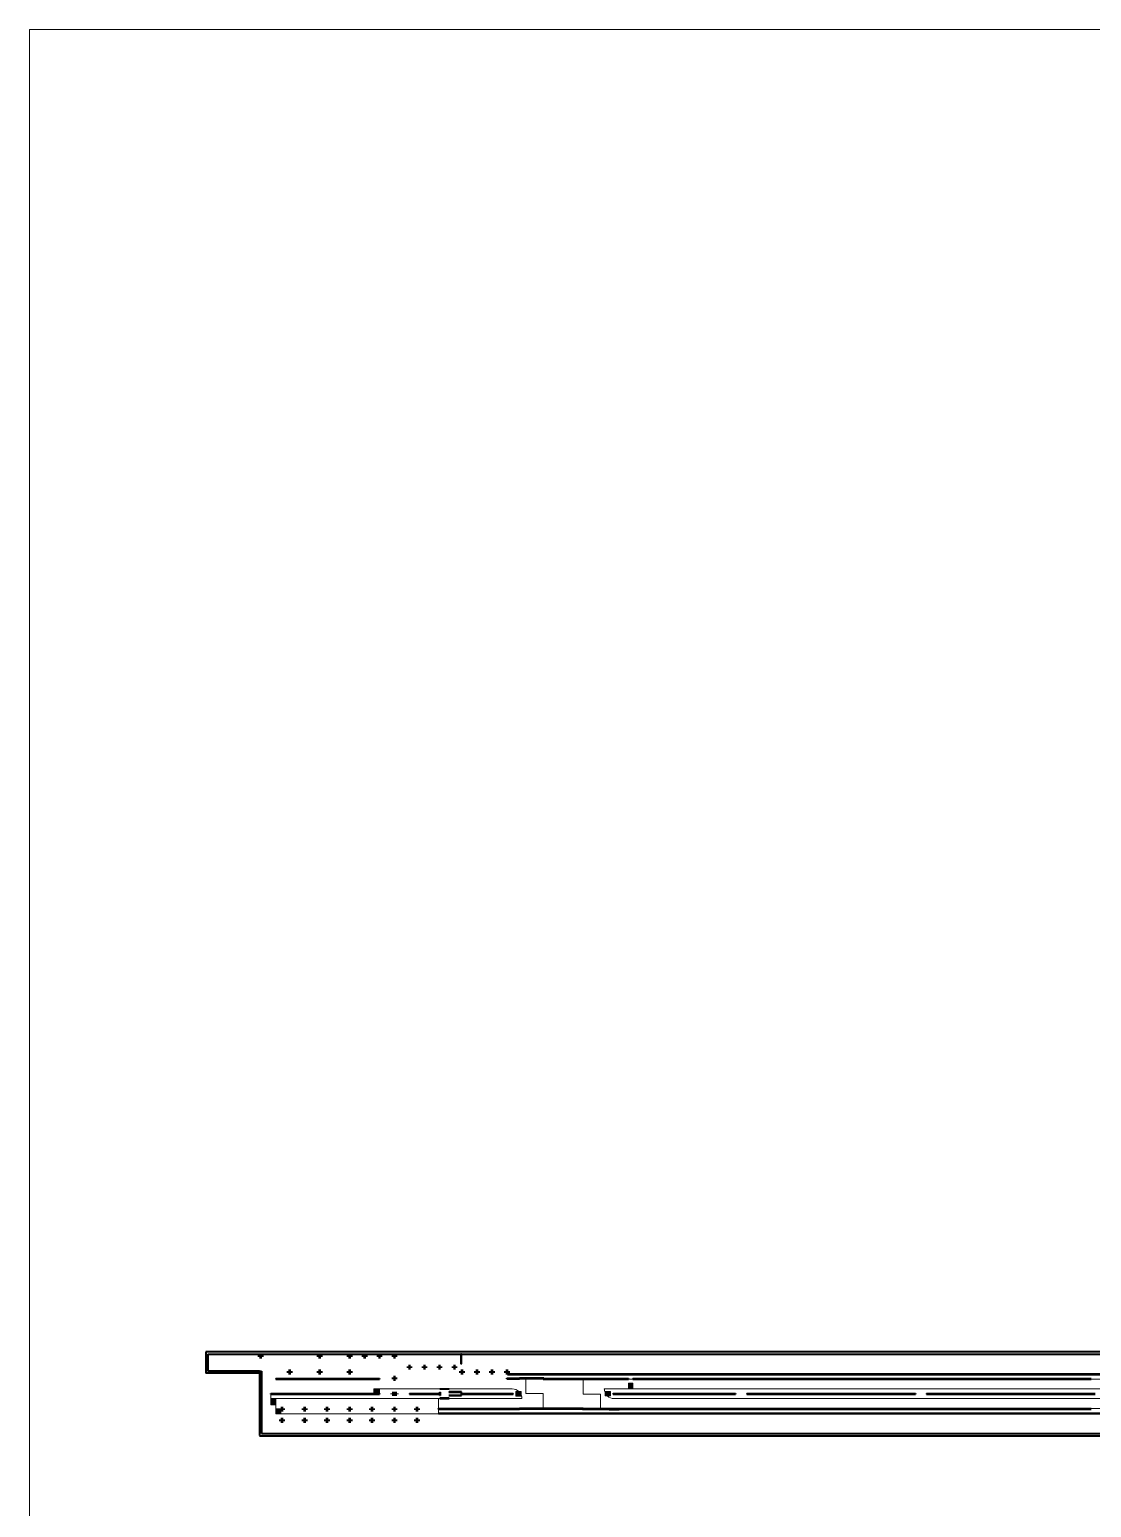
# Model space of a CAD drawing. Header units: metres. Extents: x 1807 to 3745, y 842 to 1968.
# Drawn here: x 1807 to 2232, y 1377 to 1968 of the extents above; entities that cross this region are included whole.
import ezdxf

# ---------------------------------------------------------------- set-up
doc = ezdxf.new("R2010")
doc.units = ezdxf.units.M
doc.header["$MEASUREMENT"] = 0
for name, color, linetype, lineweight in [('GROSS', 7, 'Continuous', 0), ('Level 1', 7, 'Continuous', 0), ('MEASURED GROSS', 7, 'Continuous', 0)]:
    doc.layers.add(name, color=color, linetype=linetype, lineweight=lineweight)

msp = doc.modelspace()

# ---------------------------------------------------------------- linework, layer by layer
at = {"layer": 'GROSS', "color": 7, "linetype": 'Continuous', "lineweight": 0}
msp.add_lwpolyline([(1806.89, 1968.01), (3745.35, 1968.01), (3745.35, 841.51), (1806.89, 841.51)], close=True, dxfattribs=at)
msp.add_lwpolyline([(1806.89, 1968.01), (3745.35, 1968.01), (3745.35, 841.51), (1806.89, 841.51)], close=True, dxfattribs=at)
at = {"layer": 'Level 1', "color": 7, "linetype": 'Continuous', "lineweight": 40}
for p, q in [((2528.57, 1438.85), (1877.5, 1438.85)), ((1877.5, 1438.85), (1877.5, 1430.2)), ((1878.3, 1437.85), (2111, 1437.85)), ((1878.3, 1437.85), (1878.3, 1431)), ((1979.87, 1437.85), (1979.57, 1437.85)), ((1979.57, 1437.85), (1979.57, 1433.92)), ((1979.87, 1433.92), (1979.87, 1437.85)), ((2111, 1437.85), (2219, 1437.85)), ((2219, 1437.85), (2327, 1437.85)), ((1979.57, 1433.92), (1979.87, 1433.92)), ((1895, 1430.2), (1877.5, 1430.2)), ((1895, 1431), (1878.3, 1431)), ((1899, 1431), (1895.05, 1431)), ((1899, 1430.2), (1895.05, 1430.2)), ((1899, 1431), (1899, 1430.2)), ((1899, 1431), (1899.8, 1431)), ((1899, 1430.2), (1899, 1405.35)), ((1899.8, 1431), (1899.8, 1406.15)), ((1905.5, 1428.15), (1947, 1428.15)), ((1905.5, 1428.15), (1905.5, 1427.85)), ((1905.5, 1427.85), (1947, 1427.85)), ((1947, 1428.15), (1947, 1427.85)), ((1997.93, 1428.3), (2003, 1428.3)), ((1997.93, 1428), (1997.93, 1428.3)), ((1997.93, 1428), (2003, 1428)), ((1998.23, 1429.95), (2542.13, 1429.95)), ((1998.23, 1429.75), (2542.21, 1429.75)), ((2012.8, 1428.3), (2003, 1428.3)), ((2012.5, 1428), (2003, 1428)), ((2012.5, 1427.85), (2012.5, 1428)), ((2012.5, 1427.85), (2046.6, 1427.85)), ((2012.8, 1428.15), (2012.8, 1428.3)), ((2012.8, 1428.15), (2046.6, 1428.15)), ((2046.6, 1428.15), (2046.6, 1427.85)), ((2048.4, 1428.15), (2048.4, 1427.85)), ((2048.4, 1428.15), (2111, 1428.15)), ((2048.4, 1427.85), (2111, 1427.85)), ((2111, 1428.15), (2219, 1428.15)), ((2111, 1427.85), (2219, 1427.85)), ((2219, 1428.15), (2231.95, 1428.15)), ((2219, 1427.85), (2231.95, 1427.85)), ((1903.5, 1422.15), (1947, 1422.15)), ((1903.5, 1421.85), (1903.5, 1422.15)), ((1903.5, 1421.85), (1947, 1421.85)), ((1947, 1422.15), (1947, 1421.85)), ((1952.1, 1421.85), (1952.1, 1422.15)), ((1952.1, 1422.15), (1953.9, 1422.15)), ((1953.9, 1421.85), (1952.1, 1421.85)), ((1953.9, 1421.85), (1953.9, 1422.15)), ((1959, 1422.15), (1971.15, 1422.15)), ((1959, 1422.15), (1959, 1421.85)), ((1959, 1421.85), (1971.15, 1421.85)), ((1971.15, 1423.95), (1974.9, 1423.95)), ((1971.15, 1423.8), (1971.15, 1423.95)), ((1974.9, 1423.8), (1971.15, 1423.8)), ((1971.15, 1422.65), (1971.3, 1422.65)), ((1971.15, 1421.35), (1971.15, 1422.65)), ((1971.3, 1421.35), (1971.15, 1421.35)), ((1974.9, 1420.2), (1971.15, 1420.2)), ((1971.15, 1420.2), (1971.15, 1420.05)), ((1971.15, 1420.05), (1974.9, 1420.05)), ((1971.3, 1422.65), (1971.3, 1421.35)), ((1974.9, 1422.65), (1974.75, 1422.65)), ((1974.75, 1422.65), (1974.75, 1422.62)), ((1974.75, 1422.62), (1979.7, 1422.62)), ((1979.7, 1421.37), (1974.75, 1421.37)), ((1974.75, 1421.37), (1974.75, 1421.35)), ((1974.75, 1421.35), (1974.9, 1421.35)), ((1974.9, 1423.95), (1974.9, 1423.8)), ((1974.9, 1422.72), (1974.9, 1422.65)), ((1979.85, 1422.72), (1974.9, 1422.72)), ((1974.9, 1421.35), (1974.9, 1421.27)), ((1974.9, 1421.27), (1979.85, 1421.27)), ((1974.9, 1420.05), (1974.9, 1420.2)), ((1979.7, 1422.62), (1979.7, 1421.37)), ((1979.85, 1421.27), (1979.85, 1422.72)), ((1979.85, 1422.15), (2000.5, 1422.15)), ((1979.85, 1421.85), (2000.5, 1421.85)), ((2000.5, 1421.85), (2000.5, 1422.15)), ((2040.5, 1422.15), (2089.5, 1422.15)), ((2040.5, 1421.85), (2040.5, 1422.15)), ((2040.5, 1421.85), (2089.5, 1421.85)), ((2089.5, 1422.15), (2089.5, 1421.85)), ((2094, 1422.15), (2094, 1421.85)), ((2094, 1422.15), (2161.5, 1422.15)), ((2094, 1421.85), (2161.5, 1421.85)), ((2161.5, 1422.15), (2161.5, 1421.85)), ((2166, 1422.15), (2166, 1421.85)), ((2166, 1422.15), (2204.99, 1422.15)), ((2166, 1421.85), (2204.99, 1421.85)), ((2205.02, 1422.15), (2219, 1422.15)), ((2205.02, 1421.85), (2219, 1421.85)), ((2219, 1422.15), (2233.5, 1422.15)), ((2219, 1421.85), (2233.5, 1421.85)), ((1970.55, 1416.15), (1979.95, 1416.15)), ((1970.55, 1415.85), (1970.55, 1416.15)), ((1970.55, 1415.85), (1979.95, 1415.85)), ((1970.55, 1414.25), (2542.21, 1414.25)), ((1970.55, 1414.05), (2542.13, 1414.05)), ((1979.95, 1416.15), (1979.95, 1415.85)), ((1980.05, 1416.15), (1988.99, 1416.15)), ((1980.05, 1416.15), (1980.05, 1415.85)), ((1980.05, 1415.85), (1988.99, 1415.85)), ((1989.02, 1416.15), (1997.99, 1416.15)), ((1989.02, 1415.85), (1997.99, 1415.85)), ((1998.02, 1416.15), (2003, 1416.15)), ((1998.02, 1415.85), (2003, 1415.85)), ((2028.5, 1416.15), (2003, 1416.15)), ((2028.2, 1415.85), (2003, 1415.85)), ((2028.2, 1415.85), (2028.2, 1415.7)), ((2045.8, 1415.7), (2028.2, 1415.7)), ((2028.5, 1416.15), (2028.5, 1416)), ((2045.5, 1416), (2028.5, 1416)), ((2038.97, 1416), (2042.95, 1416)), ((2038.97, 1415.7), (2042.95, 1415.7)), ((2045.5, 1416.15), (2069.99, 1416.15)), ((2045.5, 1416.15), (2045.5, 1416)), ((2045.8, 1415.85), (2069.99, 1415.85)), ((2045.8, 1415.85), (2045.8, 1415.7)), ((2070.02, 1416.15), (2096.99, 1416.15)), ((2070.02, 1415.85), (2096.99, 1415.85)), ((2097.02, 1416.15), (2111, 1416.15)), ((2097.02, 1415.85), (2111, 1415.85)), ((2111, 1416.15), (2177.99, 1416.15)), ((2111, 1415.85), (2177.99, 1415.85)), ((2178.02, 1416.15), (2204.99, 1416.15)), ((2178.02, 1415.85), (2204.99, 1415.85)), ((2205.02, 1416.15), (2219, 1416.15)), ((2205.02, 1415.85), (2219, 1415.85)), ((2219, 1416.15), (2231.95, 1416.15)), ((2219, 1415.85), (2231.95, 1415.85)), ((1899, 1405.15), (2528.57, 1405.15)), ((1899.8, 1406.15), (2111, 1406.15)), ((2111, 1406.15), (2219, 1406.15)), ((2219, 1406.15), (2327, 1406.15))]:
    msp.add_line(p, q, dxfattribs=at)
at = {"layer": 'Level 1', "color": 7, "linetype": 'Continuous', "lineweight": 13}
for p, q in [((2528.25, 1437.85), (1878.3, 1437.85)), ((1878.3, 1437.85), (1878.3, 1431)), ((1899.8, 1431), (1878.3, 1431)), ((1899.8, 1431), (1899.8, 1406.15)), ((1905.5, 1428.15), (1947, 1428.15)), ((1905.5, 1428.15), (1905.5, 1427.85)), ((1905.5, 1427.85), (1947, 1427.85)), ((1947, 1428.15), (1947, 1427.85)), ((1997.93, 1428), (2012.5, 1428)), ((2005.5, 1428), (2005.5, 1422.15)), ((2012.5, 1427.85), (2012.5, 1428)), ((2012.5, 1427.85), (2565.15, 1427.85)), ((2028.5, 1421.85), (2028.5, 1427.85)), ((2046.6, 1426.19), (2048.4, 1426.19)), ((2046.6, 1423.95), (2046.6, 1426.19)), ((2048.4, 1425.91), (2046.6, 1425.91)), ((2048.4, 1425.63), (2046.6, 1425.63)), ((2048.4, 1426.19), (2048.4, 1423.95)), ((1903.5, 1422.15), (1947, 1422.15)), ((1903.5, 1421.85), (1903.5, 1422.15)), ((1903.5, 1421.85), (1947, 1421.85)), ((1903.5, 1421.85), (1903.5, 1420)), ((1903.5, 1420.05), (2004.02, 1420.05)), ((1903.5, 1420.05), (1905.5, 1420.05)), ((1903.5, 1417.53), (1903.5, 1420.05)), ((1905.5, 1419.77), (1903.5, 1419.77)), ((1905.5, 1420.05), (1905.5, 1417.53)), ((1905.5, 1420), (1905.5, 1414)), ((1944.76, 1423.95), (1947, 1423.95)), ((1944.76, 1422.15), (1944.76, 1423.95)), ((1947, 1422.15), (1944.76, 1422.15)), ((1945.04, 1422.15), (1945.04, 1423.95)), ((1945.32, 1422.15), (1945.32, 1423.95)), ((1945.6, 1422.15), (1945.6, 1423.95)), ((1945.88, 1422.15), (1945.88, 1423.95)), ((1946.16, 1422.15), (1946.16, 1423.95)), ((1946.44, 1422.15), (1946.44, 1423.95)), ((1946.72, 1422.15), (1946.72, 1423.95)), ((1947, 1423.95), (2000.12, 1423.95)), ((1947, 1423.95), (1947, 1422.15)), ((1947, 1422.15), (1947, 1421.85)), ((1970.55, 1416.15), (1970.55, 1420.05)), ((2001.5, 1421.07), (2001.5, 1422.87)), ((2003.74, 1422.87), (2001.5, 1422.87)), ((2003.74, 1421.07), (2001.5, 1421.07)), ((2001.78, 1421.07), (2001.78, 1422.87)), ((2002.06, 1421.07), (2002.06, 1422.87)), ((2002.34, 1421.07), (2002.34, 1422.87)), ((2002.62, 1421.07), (2002.62, 1422.87)), ((2002.9, 1421.07), (2002.9, 1422.87)), ((2003.18, 1421.07), (2003.18, 1422.87)), ((2003.46, 1421.07), (2003.46, 1422.87)), ((2003.74, 1421.07), (2003.74, 1422.87)), ((2012.5, 1422.15), (2005.5, 1422.15)), ((2012.5, 1422.15), (2012.5, 1416.15)), ((2035.5, 1421.85), (2028.5, 1421.85)), ((2035.5, 1421.85), (2035.5, 1416)), ((2036.98, 1423.95), (2454.02, 1423.95)), ((2037.26, 1422.92), (2039.5, 1422.92)), ((2037.26, 1421.12), (2037.26, 1422.92)), ((2039.5, 1421.12), (2037.26, 1421.12)), ((2037.54, 1422.92), (2037.54, 1421.12)), ((2037.82, 1422.92), (2037.82, 1421.12)), ((2038.1, 1422.92), (2038.1, 1421.12)), ((2038.38, 1422.92), (2038.38, 1421.12)), ((2038.66, 1422.92), (2038.66, 1421.12)), ((2038.94, 1422.92), (2038.94, 1421.12)), ((2039.22, 1422.92), (2039.22, 1421.12)), ((2039.5, 1422.92), (2039.5, 1421.12)), ((2040.88, 1420.05), (2450.12, 1420.05)), ((2048.4, 1425.35), (2046.6, 1425.35)), ((2048.4, 1425.07), (2046.6, 1425.07)), ((2048.4, 1424.79), (2046.6, 1424.79)), ((2048.4, 1424.51), (2046.6, 1424.51)), ((2048.4, 1424.23), (2046.6, 1424.23)), ((2048.4, 1423.95), (2046.6, 1423.95)), ((1905.5, 1419.49), (1903.5, 1419.49)), ((1905.5, 1419.21), (1903.5, 1419.21)), ((1905.5, 1418.93), (1903.5, 1418.93)), ((1905.5, 1418.65), (1903.5, 1418.65)), ((1905.5, 1418.37), (1903.5, 1418.37)), ((1905.5, 1418.09), (1903.5, 1418.09)), ((1905.5, 1417.81), (1903.5, 1417.81)), ((1905.5, 1417.53), (1903.5, 1417.53)), ((1905.5, 1416), (1907.46, 1416)), ((1905.5, 1414), (1905.5, 1416)), ((1970.55, 1414), (1905.5, 1414)), ((1907.46, 1414), (1905.5, 1414)), ((1905.78, 1416), (1905.78, 1414)), ((1906.06, 1416), (1906.06, 1414)), ((1906.34, 1416), (1906.34, 1414)), ((1906.62, 1416), (1906.62, 1414)), ((1906.9, 1416), (1906.9, 1414)), ((1907.18, 1416), (1907.18, 1414)), ((1907.46, 1416), (1907.46, 1414)), ((2445.5, 1416.15), (1970.55, 1416.15)), ((1970.55, 1414), (1970.55, 1415.85)), ((2028.5, 1416.15), (2028.5, 1416)), ((1899.8, 1406.15), (2528.25, 1406.15))]:
    msp.add_line(p, q, dxfattribs=at)
at = {"layer": 'Level 1', "color": 7, "linetype": 'Continuous', "lineweight": 70}
for p, q in [((1899, 1437.4), (1899.9, 1437.4)), ((1899, 1436.8), (1899, 1437.4)), ((1899.9, 1437.4), (1899.9, 1436.8)), ((1922.55, 1437.4), (1923.45, 1437.4)), ((1922.55, 1436.8), (1922.55, 1437.4)), ((1923.45, 1437.4), (1923.45, 1436.8)), ((1934.55, 1437.4), (1935.45, 1437.4)), ((1934.55, 1436.8), (1934.55, 1437.4)), ((1935.45, 1437.4), (1935.45, 1436.8)), ((1940.55, 1437.4), (1941.45, 1437.4)), ((1940.55, 1436.8), (1940.55, 1437.4)), ((1941.45, 1437.4), (1941.45, 1436.8)), ((1946.55, 1437.4), (1947.45, 1437.4)), ((1946.55, 1436.8), (1946.55, 1437.4)), ((1947.45, 1437.4), (1947.45, 1436.8)), ((1952.55, 1437.4), (1953.45, 1437.4)), ((1952.55, 1436.8), (1952.55, 1437.4)), ((1953.45, 1437.4), (1953.45, 1436.8)), ((1899.9, 1436.8), (1899, 1436.8)), ((1923.45, 1436.8), (1922.55, 1436.8)), ((1935.45, 1436.8), (1934.55, 1436.8)), ((1941.45, 1436.8), (1940.55, 1436.8)), ((1947.45, 1436.8), (1946.55, 1436.8)), ((1953.45, 1436.8), (1952.55, 1436.8)), ((1958.55, 1432.95), (1959.45, 1432.95)), ((1958.55, 1432.35), (1958.55, 1432.95)), ((1959.45, 1432.35), (1958.55, 1432.35)), ((1959.45, 1432.95), (1959.45, 1432.35)), ((1964.55, 1432.95), (1965.45, 1432.95)), ((1964.55, 1432.35), (1964.55, 1432.95)), ((1965.45, 1432.35), (1964.55, 1432.35)), ((1965.45, 1432.95), (1965.45, 1432.35)), ((1970.55, 1432.95), (1971.45, 1432.95)), ((1970.55, 1432.35), (1970.55, 1432.95)), ((1971.45, 1432.35), (1970.55, 1432.35)), ((1971.45, 1432.95), (1971.45, 1432.35)), ((1976.55, 1432.95), (1977.45, 1432.95)), ((1976.55, 1432.35), (1976.55, 1432.95)), ((1977.45, 1432.35), (1976.55, 1432.35)), ((1977.45, 1432.95), (1977.45, 1432.35)), ((1910.55, 1431), (1911.45, 1431)), ((1910.55, 1430.4), (1910.55, 1431)), ((1911.45, 1430.4), (1910.55, 1430.4)), ((1911.45, 1431), (1911.45, 1430.4)), ((1922.55, 1431), (1923.45, 1431)), ((1922.55, 1430.4), (1922.55, 1431)), ((1923.45, 1430.4), (1922.55, 1430.4)), ((1923.45, 1431), (1923.45, 1430.4)), ((1934.55, 1431), (1935.45, 1431)), ((1934.55, 1430.4), (1934.55, 1431)), ((1935.45, 1430.4), (1934.55, 1430.4)), ((1935.45, 1431), (1935.45, 1430.4)), ((1952.55, 1428.45), (1953.45, 1428.45)), ((1952.55, 1427.85), (1952.55, 1428.45)), ((1953.45, 1427.85), (1952.55, 1427.85)), ((1953.45, 1428.45), (1953.45, 1427.85)), ((1979.57, 1431), (1980, 1431)), ((1979.57, 1430.4), (1979.57, 1431)), ((1980, 1430.4), (1979.57, 1430.4)), ((1980, 1431), (1980, 1430.4)), ((1980.44, 1431), (1980, 1431)), ((1980, 1431), (1980, 1430.4)), ((1980, 1430.4), (1980.44, 1430.4)), ((1980.44, 1430.4), (1980.44, 1431)), ((1985.55, 1431), (1986.45, 1431)), ((1985.55, 1430.4), (1985.55, 1431)), ((1986.45, 1430.4), (1985.55, 1430.4)), ((1986.45, 1431), (1986.45, 1430.4)), ((1991.55, 1431), (1992.45, 1431)), ((1991.55, 1430.4), (1991.55, 1431)), ((1992.45, 1430.4), (1991.55, 1430.4)), ((1992.45, 1431), (1992.45, 1430.4)), ((1997.55, 1431), (1998.45, 1431)), ((1997.55, 1430.4), (1997.55, 1431)), ((1998.45, 1430.4), (1997.55, 1430.4)), ((1998.45, 1431), (1998.45, 1430.4)), ((1952.1, 1421.85), (1952.1, 1422.15)), ((1952.1, 1422.15), (1953.9, 1422.15)), ((1953.9, 1421.85), (1952.1, 1421.85)), ((1953.9, 1421.85), (1953.9, 1422.15)), ((1908.45, 1416.15), (1907.55, 1416.15)), ((1907.55, 1416.15), (1907.55, 1415.55)), ((1907.55, 1415.55), (1908.45, 1415.55)), ((1908.45, 1415.55), (1908.45, 1416.15)), ((1917.45, 1416.15), (1916.55, 1416.15)), ((1916.55, 1416.15), (1916.55, 1415.55)), ((1916.55, 1415.55), (1917.45, 1415.55)), ((1917.45, 1415.55), (1917.45, 1416.15)), ((1926.45, 1416.15), (1925.55, 1416.15)), ((1925.55, 1416.15), (1925.55, 1415.55)), ((1925.55, 1415.55), (1926.45, 1415.55)), ((1926.45, 1415.55), (1926.45, 1416.15)), ((1935.45, 1416.15), (1934.55, 1416.15)), ((1934.55, 1416.15), (1934.55, 1415.55)), ((1934.55, 1415.55), (1935.45, 1415.55)), ((1935.45, 1415.55), (1935.45, 1416.15)), ((1944.45, 1416.15), (1943.55, 1416.15)), ((1943.55, 1416.15), (1943.55, 1415.55)), ((1943.55, 1415.55), (1944.45, 1415.55)), ((1944.45, 1415.55), (1944.45, 1416.15)), ((1953.45, 1416.15), (1952.55, 1416.15)), ((1952.55, 1416.15), (1952.55, 1415.55)), ((1952.55, 1415.55), (1953.45, 1415.55)), ((1953.45, 1415.55), (1953.45, 1416.15)), ((1962.45, 1416.15), (1961.55, 1416.15)), ((1961.55, 1416.15), (1961.55, 1415.55)), ((1961.55, 1415.55), (1962.45, 1415.55)), ((1962.45, 1415.55), (1962.45, 1416.15)), ((1907.55, 1411.65), (1908.45, 1411.65)), ((1907.55, 1411.05), (1907.55, 1411.65)), ((1908.45, 1411.05), (1907.55, 1411.05)), ((1908.45, 1411.65), (1908.45, 1411.05)), ((1916.55, 1411.65), (1917.45, 1411.65)), ((1916.55, 1411.05), (1916.55, 1411.65)), ((1917.45, 1411.05), (1916.55, 1411.05)), ((1917.45, 1411.65), (1917.45, 1411.05)), ((1925.55, 1411.65), (1926.45, 1411.65)), ((1925.55, 1411.05), (1925.55, 1411.65)), ((1926.45, 1411.05), (1925.55, 1411.05)), ((1926.45, 1411.65), (1926.45, 1411.05)), ((1934.55, 1411.65), (1935.45, 1411.65)), ((1934.55, 1411.05), (1934.55, 1411.65)), ((1935.45, 1411.05), (1934.55, 1411.05)), ((1935.45, 1411.65), (1935.45, 1411.05)), ((1943.55, 1411.65), (1944.45, 1411.65)), ((1943.55, 1411.05), (1943.55, 1411.65)), ((1944.45, 1411.05), (1943.55, 1411.05)), ((1944.45, 1411.65), (1944.45, 1411.05)), ((1952.55, 1411.65), (1953.45, 1411.65)), ((1952.55, 1411.05), (1952.55, 1411.65)), ((1953.45, 1411.05), (1952.55, 1411.05)), ((1953.45, 1411.65), (1953.45, 1411.05)), ((1961.55, 1411.65), (1962.45, 1411.65)), ((1961.55, 1411.05), (1961.55, 1411.65)), ((1962.45, 1411.05), (1961.55, 1411.05)), ((1962.45, 1411.65), (1962.45, 1411.05))]:
    msp.add_line(p, q, dxfattribs=at)
at = {"layer": 'Level 1', "color": 7, "linetype": 'Continuous', "lineweight": 13}
for centre, start, end in [((2000.12, 1420.05), 46.41852, 90), ((2000.12, 1420.05), 0.00743, 22.01428), ((2040.88, 1423.95), 180.00734, 201.83434), ((2040.88, 1423.95), 226.4185, 269.92434)]:
    msp.add_arc(centre, 3.9, start, end, dxfattribs=at)
at = {"layer": 'MEASURED GROSS', "color": 7, "linetype": 'Continuous', "lineweight": 0}
msp.add_lwpolyline([(1806.89, 1968.01), (3745.35, 1968.01), (3745.35, 841.51), (1806.89, 841.51)], close=True, dxfattribs=at)

doc.saveas('drawing.dxf')
